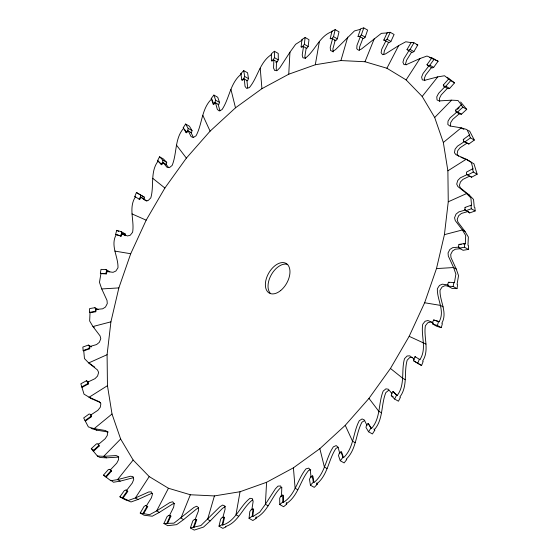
<?xml version="1.0" encoding="UTF-8"?>
<svg xmlns="http://www.w3.org/2000/svg" width="558" height="558" viewBox="0 0 558 558"><rect width="100%" height="100%" fill="white"/><g stroke="black" fill="none" stroke-linecap="round" stroke-linejoin="round"><path stroke-width="0.84" d="M276.503 61.589L276.238 69.604L276.796 70.817M109.821 271.781L105.978 269.598L101.012 269.361L100.342 273.308L100.935 273.643L99.463 282.341L101.744 288.946L107.024 300.434L107.282 303.566L105.476 307.039L102.665 308.811L96.311 309.411L95.76 311.741L90.033 312.682L89.44 312.347L89.615 308.574L94.909 307.709L98.103 309.53M90.033 312.682L89.65 320.976L92.949 326.535L100.084 335.916L100.782 338.734L99.338 342.312L96.597 344.558L89.95 346.497L88.317 345.088L82.842 347.034L83.163 350.529L83.749 350.87L89.692 348.757L89.95 346.497M468.385 249.426L464.542 247.243L464.716 243.476L458.99 244.411L458.439 246.748L459.255 248.108L463.091 250.291L468.385 249.426L468.56 245.653L467.967 245.318L468.35 237.024L465.051 231.465L457.916 222.084L457.218 219.266L458.662 215.688L461.403 213.442L468.05 211.503M463.67 244.076L465.309 243.811L465.693 235.511L462.387 229.952L455.258 220.57L454.561 217.753L456.005 214.174L458.746 211.935L465.393 209.996L464.8 209.662L465.065 207.402L471.001 205.288L471.587 205.623L470.882 197.93L466.634 193.549L457.832 186.505L456.709 184.077L457.755 180.478L460.35 177.821L467.123 174.591M159.56 156.791L162.88 160.209L162.629 162.336L166.472 164.519L166.716 162.385L163.403 158.967L159.56 156.791L157.558 160.697L158.151 161.032C149.928 171.725 154.322 185.779 150.82 197.839L148.226 200.496L145.603 200.657L141.007 197.274L139.716 199.485L139.123 199.15L140.414 196.939L140.393 194.93L136.424 192.517L134.827 196.542L139.716 199.485M266.591 482.286L240.045 491.731L214.418 495.923L190.355 494.758L168.439 488.257L149.216 476.581L133.153 460.029L120.647 439L112.012 414.008L107.457 385.676L107.087 354.7L110.916 321.84L118.861 287.907L130.712 253.737L146.175 220.166L164.882 188.032L186.365 158.109L210.101 131.151L235.497 107.82L261.925 88.68L288.751 74.207L315.298 64.756L340.924 60.564L364.988 61.736L386.903 68.236L406.126 79.906L422.19 96.464L434.689 117.494L443.331 142.478L447.886 170.811L448.255 201.794L444.419 234.653L436.482 268.586L424.631 302.757L409.167 336.321L390.46 368.461L368.978 398.377L345.242 425.335L319.846 448.674L293.41 467.813L266.591 482.286L265.399 504.272L259.721 512.181L252.781 516.638L252.188 516.296L249.035 518.326L252.872 520.509L256.031 518.48L256.22 516.847M288.751 74.207L289.944 52.222L295.621 44.312L301.871 40.302M359.436 50.29L359.617 46.914L362.93 38.314M415.626 357.001L415.033 356.667L413.75 358.878L414.336 359.219L409.739 355.837L407.117 355.997L404.522 358.655C401.021 370.714 405.415 384.762 397.191 395.462L393.006 391.423L391.528 393.481L391.284 395.615L394.597 399.033L398.44 401.209L400.442 397.303L399.849 396.968C408.072 386.275 403.678 372.221 407.18 360.161L409.774 357.504L412.397 357.343M450.501 125.955L450.683 122.586L452.803 119.307L459.332 113.755M83.163 350.529L89.099 348.422L89.364 346.155M301.118 46.865L301.969 39.52L305.128 37.491L308.965 39.674L308.176 46.46L306.781 48.4L302.938 46.216L301.118 46.865L301.704 47.2L303.531 46.551L302.206 54.97L302.903 57.788L305.331 58.192C315.479 50.45 319.629 35.44 332.589 31.429M249.035 518.326L249.824 511.54L251.219 509.6L253.046 508.952L253.639 509.287L252.781 516.638M302.938 46.216L304.333 44.277L305.128 37.491M252.188 516.296L253.046 508.952M306.189 48.065L304.863 56.484L305.386 58.59M251.811 509.935L253.137 501.516L252.439 498.706L250.012 498.301C239.863 506.043 235.713 521.053 222.747 525.064L222.161 524.722L218.994 526.18L222.83 528.356L225.997 526.905L225.411 526.571C238.371 522.56 242.521 507.55 252.669 499.808M456.988 288.639L453.145 286.463L453.814 282.508L448.437 282.25L447.621 284.601L448.179 286.219L452.022 288.402L456.988 288.639L457.658 284.692L457.065 284.357L458.536 275.659L456.256 269.054L450.976 257.566L450.718 254.434L452.524 250.961L455.335 249.189L460.894 248.666M185.598 124.043L188.179 128.382L187.662 130.579L191.506 132.762L192.022 130.565L189.441 126.22L185.598 124.043L183.233 127.733L183.826 128.068C174.528 138.405 177.109 153.311 172.15 165.419L169.409 167.658L166.982 167.254L163.222 162.671L161.743 164.729L157.558 160.697M240.045 491.731L235.985 514.734L238.65 516.248M315.298 64.756L319.35 41.752M383.771 54.238L384.392 50.708L388.591 42.331M391.528 393.481L392.121 393.815L388.361 389.233L385.934 388.828L383.193 391.074C378.233 403.183 380.814 418.082 371.516 428.418L368.127 423.382L366.494 425.238L365.978 427.435L368.559 431.78L372.402 433.957L374.767 430.267L374.174 429.932C383.472 419.595 380.891 404.69 385.85 392.581L388.591 390.342M89.44 312.347L95.174 311.406L95.718 309.076L94.909 307.709M360.51 29.288L354.449 30.941L335.477 49.662L332.659 51.441L330.489 50.478L330.231 47.346L332.582 38.732L330.224 38.683L332.003 31.095L335.17 29.644L339.006 31.82L337.367 38.823L335.825 40.574L334.654 40.769M218.994 526.18L220.633 519.177L222.175 517.426L223.932 517.14L224.525 517.475L222.747 525.064M330.224 38.683L331.989 38.39L333.531 36.647L335.17 29.644M222.161 524.722L223.932 517.14M335.239 40.239L332.889 48.853L333.147 51.992M222.761 517.761L225.111 509.147L224.853 506.008L222.677 505.053L219.866 506.824L200.894 525.552L190.383 527.917L192.831 520.865L194.477 519.352L196.723 519.77L194.072 527.408M134.827 196.542L135.42 196.876C128.277 207.729 134.59 220.522 132.616 232.24L130.23 235.246L127.475 235.964L122.153 233.872L121.086 236.18L115.597 234.388L116.741 230.356L121.267 231.696L125.104 233.879L125.404 235.713M116.19 234.723C110.114 245.604 118.408 256.68 117.982 267.777L115.862 271.049L113.044 272.318L107.129 271.558L105.978 269.598M441.259 327.644L437.416 325.467L438.56 321.429L433.664 319.978L432.596 322.287L432.896 324.121L436.733 326.304L441.259 327.644L442.403 323.612L441.81 323.277C447.886 312.396 439.592 301.32 440.018 290.223L442.138 286.952L444.956 285.682L449.183 286.226M433.664 319.978L439.153 321.764C445.228 310.883 436.935 299.806 437.36 288.716L439.481 285.438L442.299 284.175L448.214 284.936M271.307 54.663C259.665 62.203 257.845 77.52 249.314 87.655L246.559 88.373L245.053 86.392L244.258 78.985L242.437 80.296L241.851 79.961L243.665 78.65L247.508 80.826L248.512 78.65L247.571 72.805L243.727 70.622L240.826 73.628L241.419 73.963C230.161 82.758 229.568 98.368 222.007 109.64L219.189 110.903L217.327 109.41L215.493 102.791L213.742 104.395L213.156 104.06L214.9 102.456L218.743 104.632L219.51 102.421L217.725 97.259L213.888 95.083L211.224 98.473L211.81 98.808C201.487 108.524 202.401 123.925 196.074 135.775L193.263 137.547L191.087 136.591L188.255 130.921L186.623 132.769L186.03 132.434L183.233 127.733M214.418 495.923L207.604 519.379L210.261 520.886L222.523 508.338L225.341 506.559M340.924 60.564L347.739 37.114M366.732 424.861L364.255 419.902L362.079 418.939L359.268 420.718C352.942 432.562 353.856 447.969 343.533 457.686L341.601 452.092L341.008 451.757L339.257 453.368L338.49 455.579L340.275 460.741L344.112 462.917L346.776 459.527L346.19 459.192C356.513 449.476 355.599 434.075 361.926 422.225L364.737 420.453M100.342 273.308L105.727 273.573L106.543 271.223M100.935 273.643L106.313 273.908L107.129 271.558M214.9 102.456L215.667 100.238L213.888 95.083M358.027 36.389L360.677 28.744L363.774 27.9L367.617 30.083L365.169 37.135L363.523 38.648L359.687 36.465L358.027 36.389L360.273 36.8L356.96 45.407L356.778 48.776L358.641 50.269L361.458 49.006L381.386 33.347L387.887 32.866M359.687 36.465L361.333 34.952L363.774 27.9M193.48 527.073L196.13 519.435M194.477 519.352L195.07 519.686L198.383 511.086L198.564 507.71L196.702 506.218L193.884 507.48L173.957 523.146L163.906 523.502L167.1 516.575L168.816 515.334L170.915 516.115L167.456 523.62M433.566 323.235L430.525 322.036L427.77 322.754L425.384 325.76C423.41 337.478 429.723 350.271 422.58 361.124L423.173 361.458L421.576 365.483L417.74 363.3L419.33 359.282L419.923 359.617C427.065 348.764 420.753 335.965 422.727 324.254L425.112 321.248L427.867 320.529L432.429 322.322M190.355 494.758L180.945 518.082L183.603 519.596L196.542 508.994L198.655 508.045M364.988 61.736L374.397 38.404M339.85 453.703L338.015 447.077L336.153 445.591L333.335 446.853C325.774 458.125 325.181 473.735 313.924 482.524L312.905 476.19L312.313 475.855L310.492 477.174L309.488 479.35L310.429 485.195L314.273 487.378L317.174 484.372L316.581 484.037C327.839 475.242 328.432 459.632 335.993 448.36L338.106 447.411M115.597 234.388L120.5 235.846L121.56 233.537L121.267 231.696M243.665 78.65L244.669 76.467L243.727 70.622M383.834 40.036L387.294 32.531L390.251 32.315L394.094 34.498L390.9 41.425L389.184 42.666L383.834 40.036L385.934 40.825L381.735 49.202L381.114 52.731L382.621 54.712L385.376 53.993L398.67 45.603L405.764 41.78L411.79 42.694L411.204 42.359L407.019 49.55L408.93 50.687L403.95 58.639L402.904 62.231L404.02 64.665L406.649 64.505L419.965 58.534L426.989 56.037L432.394 58.325L431.801 57.99L426.996 64.679L431.941 67.999L433.664 67.385L438.1 61.213L431.801 57.99M385.348 40.483L387.057 39.241L390.251 32.315M166.863 523.285L170.323 515.78M168.816 515.334L169.409 515.669L173.608 507.292L174.229 503.762L172.715 501.775L169.96 502.493L156.672 510.884L149.579 514.713L140.218 513.039L144.083 506.406L145.819 505.471L146.412 505.806L151.392 497.855L152.439 494.255L151.316 491.828L148.693 491.989L135.371 497.959L128.354 500.456L119.9 496.787L124.336 490.615L126.059 490.001L127.754 491.472L122.948 498.161M394.597 399.033L396.599 395.127L393.006 391.423M168.439 488.257L156.672 510.884L159.33 512.397L172.624 504.007L174.689 503.462M386.903 68.236L398.67 45.603M282.746 495.079L282.829 502.005L283.422 502.34L283.338 495.413L282.746 495.079L280.904 496.076L279.691 498.155L279.767 504.551L283.603 506.734L286.673 504.188L286.08 503.846C298.132 496.313 300.058 480.738 308.686 470.345L310.75 469.808M274.397 51.266L271.327 53.812L271.411 60.745L273.26 59.748L274.473 57.662L274.397 51.266L278.233 53.449L278.309 59.846L277.096 61.924L275.868 62.594M410.081 49.411L413.938 42.778L417.782 44.961L413.917 51.594L412.181 52.529L408.337 50.353L410.081 49.411L413.917 51.594M142.96 513.458L147.145 506.273L147.731 506.608L143.552 513.792M411.588 52.194L406.608 60.145L405.561 63.745L406.119 64.958M368.559 431.78L370.924 428.084L368.127 423.382M289.944 52.222L279.914 67.706L277.319 70.364L274.696 70.524L273.573 68.09L273.845 60.083L272.004 61.08L271.411 60.745M149.216 476.581L135.371 497.959L138.035 499.466L151.351 493.495L152.662 493.418M406.126 79.906L419.965 58.534M256.031 518.48L255.438 518.145C268.077 512.202 271.174 496.843 280.681 487.636L281.992 487.553M161.15 164.394L162.629 162.336M428.105 65.816L429.827 65.209L434.264 59.029M122.355 497.827L127.161 491.138L126.059 490.001M431.355 67.664L425.712 74.988L424.275 78.566L424.798 80.68M126.645 490.336L132.288 483.012L133.725 479.434L133.027 476.616L130.6 476.211L117.578 479.615L110.805 480.724L103.453 475.144L108.35 469.578L110.01 469.313L111.461 471.091L106.153 477.118M340.275 460.741L342.94 457.344L341.008 451.757M133.153 460.029L117.578 479.615L120.242 481.129L133.257 477.725M422.19 96.464L437.758 76.871L444.538 75.762L449.183 79.369L448.597 79.034L443.289 85.06L444.147 86.511L447.99 88.687L449.65 88.422L454.547 82.856L447.195 77.276M186.03 132.434L187.662 130.579M444.147 86.511L445.814 86.239L450.711 80.673L454.547 82.856M105.567 476.783L110.875 470.757L110.01 469.313M447.397 88.352L441.239 94.874L439.439 98.341L439.697 101.472M110.603 469.648L116.762 463.126L118.561 459.659L118.303 456.528L116.134 455.565L103.732 456.318L97.371 456.012L91.275 448.646L96.52 443.833L98.082 443.903L99.268 445.961L93.584 451.178M310.429 485.195L313.331 482.189L312.313 475.855M120.647 439L103.732 456.318L106.39 457.832L118.791 457.079M434.689 117.494L451.61 100.168L457.972 100.482L461.752 105.309L461.166 104.974L455.488 110.191L456.081 111.914L459.918 114.097L461.48 114.167L466.725 109.354L460.629 101.988M457.337 109.368L459.234 107.631M456.081 111.914L457.644 111.991L462.882 107.171L466.725 109.354M92.998 450.843L98.675 445.626L98.082 443.903M210.261 520.886L203.551 527.059L194.226 530.1L190.383 527.917M456.667 112.249L450.146 117.794L448.025 121.072L447.837 124.448L449.706 125.941L461.18 127.852L466.976 129.568L469.794 135.51L469.201 135.175L463.286 139.458L463.6 141.404L468.866 144.006L474.321 140.058L469.634 131.081L467.974 130.586M98.668 444.245L105.197 438.693L107.317 435.414L107.499 432.045L105.636 430.553L94.162 428.642L88.366 426.919L83.679 417.942L89.134 413.994L90.556 414.413L91.149 414.747L91.463 416.7L85.548 420.983M279.767 504.551L282.829 502.005M283.422 502.34C295.475 494.8 297.4 479.224 306.028 468.839L308.783 468.113L310.29 470.101L311.085 477.509L310.492 477.174M112.012 414.008L94.162 428.642L96.82 430.148L108.294 432.059M443.331 142.478L461.18 127.852L463.838 129.358M463.6 141.404L465.023 141.823L470.478 137.875L474.321 140.058M84.962 420.641L90.87 416.366L90.556 414.413M183.603 519.596L176.614 524.653L167.749 525.685L163.906 523.502M464.193 141.739L457.462 146.182L455.077 149.188L454.456 152.718L455.963 154.699L466.23 159.239L473.972 163.829L477.16 174.208L471.622 177.193L466.53 174.256L466.509 172.122L472.507 168.886L473.093 169.227L471.315 162.322L466.23 159.239L447.886 170.811M466.851 143.253L460.12 147.696L457.734 150.695L457.114 154.224L458.62 156.212M91.149 414.747L97.88 410.304L100.266 407.305L100.886 403.776L99.38 401.788L89.113 397.254L107.457 385.676M88.297 381.895L86.378 380.807L80.84 383.792L84.028 394.171L91.77 398.761L100.461 402.604M477.16 174.208L473.317 172.024L467.778 175.017L466.53 174.256M81.656 386.931L87.655 383.695L88.241 384.03L88.22 381.895L94.993 378.666L97.587 376.008L98.627 372.416L97.511 369.982L88.708 362.937L84.46 358.564L83.749 350.87M82.242 387.266L88.241 384.03M159.33 512.397L152.236 516.22L144.062 515.222L140.218 513.039M469.78 176.105L463.007 179.334L460.413 181.992L459.374 185.584L460.49 188.018L469.292 195.063L473.54 199.436L474.251 207.13L474.837 207.471L475.158 210.966L469.683 212.912L464.8 209.662M107.087 354.7L88.708 362.937L94.748 367.157M448.255 201.794L466.634 193.549L469.292 195.063M465.839 210.736L471.322 208.783L475.158 210.966M138.035 499.466L131.011 501.963L123.737 498.971L119.9 496.787M437.758 76.871L424.743 80.275L422.308 79.871L421.611 77.053L423.055 73.475L428.697 66.158L426.996 64.679M110.916 321.84L92.949 326.535L94.281 327.295M444.419 234.653L462.387 229.952L465.051 231.465M461.215 244.481L458.99 244.411M459.255 248.108L464.542 247.243M120.242 481.129L113.462 482.238L110.805 480.173M451.61 100.168L439.209 100.921L437.04 99.966L436.775 96.834L438.581 93.36L444.74 86.846L443.289 85.06M101.744 288.946L118.861 287.907M436.482 268.586L453.598 267.54L456.256 269.054M448.179 286.219L453.145 286.463M106.39 457.832L100.028 457.518L97.371 456.012M195.07 519.686L196.723 519.77M411.204 42.359L413.938 42.778M416.414 44.752L417.782 44.961M114.871 251.093L130.712 253.737M424.631 302.757L440.471 305.393L443.129 306.907M432.896 324.121L437.416 325.467M122.844 233.209L125.104 233.879M91.024 428.432L96.82 430.148M169.409 515.669L170.915 516.115M429.646 57.544L435.052 59.839M435.645 60.173L438.1 61.213M460.992 157.258L465.728 159.351M467.311 160.048L468.887 160.746M132.009 213.909L146.175 220.166M409.167 336.321L425.991 344.091M407.019 49.55L407.612 49.885M387.057 39.241L390.9 41.425M429.827 65.209L433.664 67.385M361.333 34.952L365.169 37.135M445.814 86.239L449.65 88.422M333.531 36.647L337.367 38.823M331.989 38.39L335.825 40.574M455.488 110.191L456.074 110.533M457.644 111.991L461.48 114.167M301.969 39.52L302.562 39.855M304.333 44.277L308.176 46.46M463.286 139.458L463.879 139.793M465.023 141.823L468.866 144.006M274.473 57.662L278.309 59.846M273.26 59.748L277.096 61.924M244.669 76.467L248.512 78.65M465.065 207.402L465.651 207.736M215.667 100.238L219.51 102.421M464.716 243.476L465.309 243.811M458.439 246.748L459.032 247.082L452.678 247.675L449.867 249.454L448.06 252.927L448.318 256.059L453.598 267.54L455.879 274.152L454.407 282.843L453.814 282.508M188.179 128.382L192.022 130.565M448.437 282.25L449.023 282.585M162.88 160.209L166.716 162.385M438.56 321.429L439.153 321.764M136.424 192.517L144.229 197.107L144.25 199.122L140.414 196.939M140.393 194.93L144.229 197.107M413.75 358.878L413.771 360.893L421.576 365.483M405.268 379.691L402.611 378.185L390.46 368.461M116.741 230.356L118.666 231.444M121.56 233.537L124.811 235.378M120.5 235.846L121.086 236.18M396.599 395.127L397.191 395.462M391.284 395.615L393.202 396.703M381.47 412.829L378.812 411.323L368.978 398.377M105.727 273.573L106.313 273.908M366.494 425.238L367.087 425.573M370.924 428.084L371.516 428.418M355.181 442.696L352.523 441.183L345.242 425.335M95.718 309.076L96.311 309.411M95.174 311.406L95.76 311.741M342.94 457.344L343.533 457.686M327.051 468.546L324.393 467.039L319.846 448.674M88.317 345.088L91.519 346.902M89.099 348.422L89.692 348.757M313.331 482.189L313.924 482.524M297.77 489.75L295.112 488.236L293.41 467.813M280.904 496.076L281.497 496.411L281.762 488.396L280.646 485.969L278.024 486.123L275.429 488.78L265.399 504.272L268.056 505.778M89.113 397.254L91.77 398.761M90.87 416.366L91.463 416.7M98.675 445.626L99.268 445.961M91.275 448.646L93.2 449.734M110.875 470.757L111.461 471.091M103.453 475.144L106.013 476.602M127.161 491.138L127.754 491.472M125.606 499.675L126.199 500.01M470.373 176.44L471.622 177.193M415.033 356.667L419.923 359.617M413.771 360.893L417.74 363.3M86.378 380.807L87.627 381.56L87.655 383.695M145.819 505.471L147.731 506.608M143.664 198.781L146.942 201.201M448.597 79.034L450.711 80.673M152.732 178.309L164.882 188.032M468.636 211.845L469.683 212.912M158.151 161.032L161.743 164.729M165.879 164.185L168.565 167.456M461.166 104.974L462.882 107.171M176.53 145.171L186.365 158.109M373.965 428.921L374.767 430.267M184.628 129.414L186.623 132.769M190.913 132.427L193.389 137.387M469.201 135.175L470.478 137.875M202.819 115.304L210.101 131.151M212.089 99.603L213.47 103.6M211.224 98.473L213.156 104.06M218.15 104.297L219.985 110.923M472.507 168.886L473.317 172.024M230.949 89.454L235.497 107.82M316.916 482.789L317.174 484.372M240.826 73.628L241.851 79.961M246.915 80.492L247.71 87.899M471.001 205.288L471.322 208.783M260.23 68.25L261.925 88.68M286.652 502.451L286.673 504.188M270.351 293.348A17.061 10.316 -60.4 0 1 271.739 274.02A17.061 10.316 -60.4 0 1 287.782 264.471M280.709 290.509A17.061 10.316 -60.4 0 0 286.477 263.648A17.061 10.316 -60.4 0 0 265.824 280.576A17.061 10.316 -60.4 0 0 280.709 290.509"/></g></svg>
